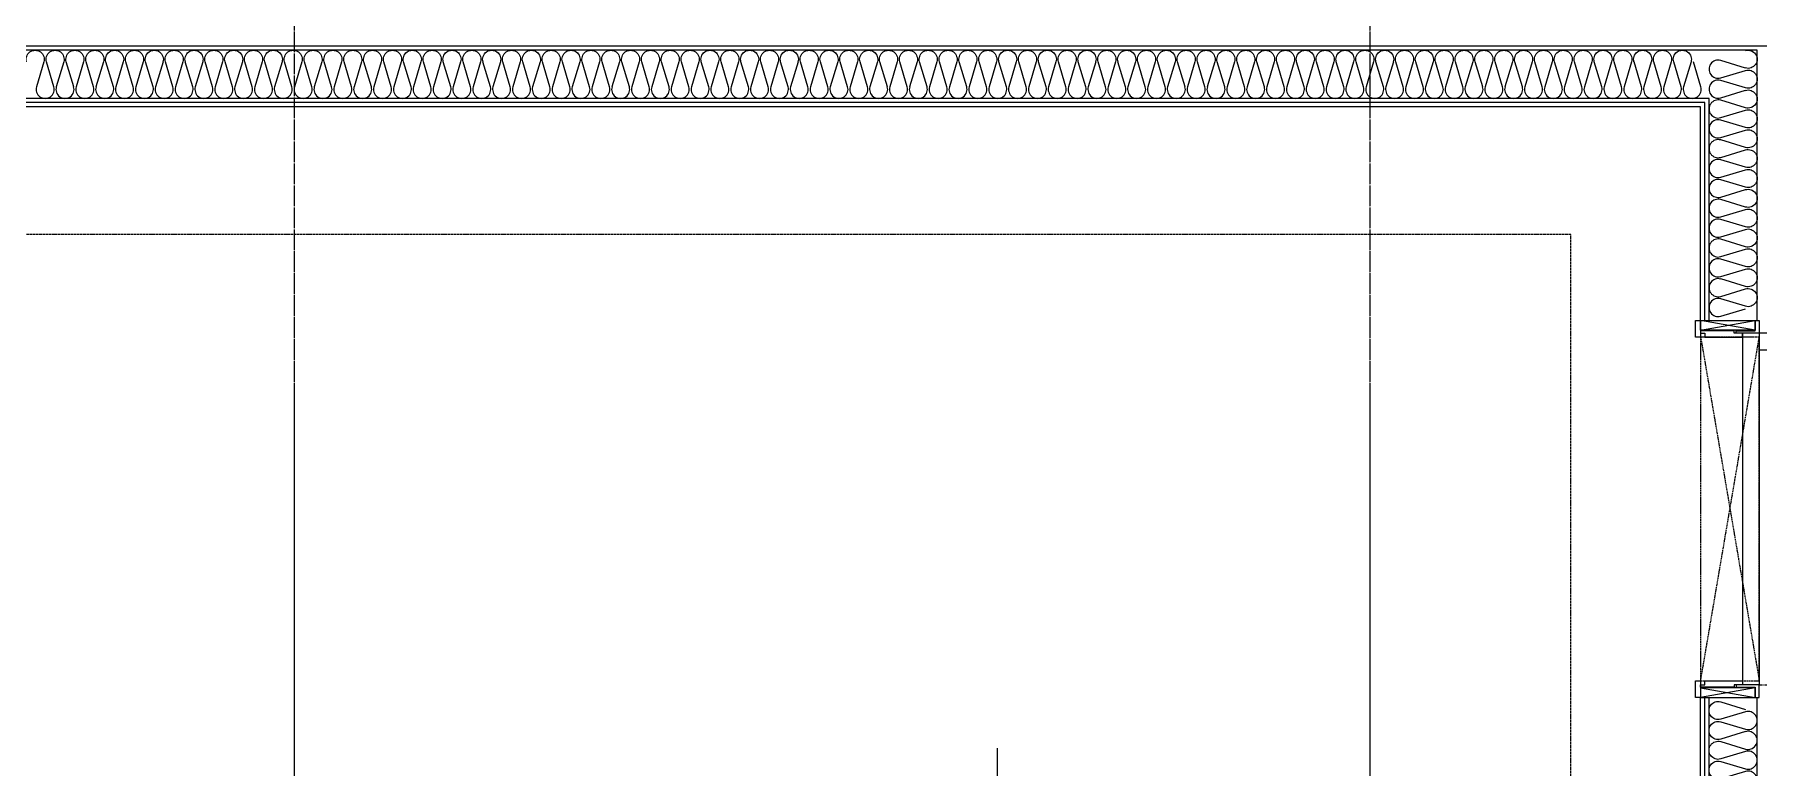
# Model space of a CAD drawing. Header units: millimetres. Extents: x 18456 to 179493, y -203649 to 469211.
# Drawn here: x 107560 to 111678, y 148887 to 150636 of the extents above; entities that cross this region are included whole.
import ezdxf

# ---------------------------------------------------------------- set-up
doc = ezdxf.new("R2010")
doc.units = ezdxf.units.MM
for name, pattern in [('X-평면도(기본형)$0$CEN', [52.5, 50, -1, 0.5, -1]), ('X-평면도(기본형)$0$CENN', [6.3, 4, -1, 0.3, -1]), ('X-평면도(기본형)$0$HID', [2.8, 1.8, -1]), ('X-평면도(기본형)$0$HID2', [7.5, 6, -1.5])]:
    doc.linetypes.add(name, pattern=pattern)
for name, color, linetype, true_color in [('X-평면도(기본형)$0$4GYP', 4, 'Continuous', 0x00ffff), ('X-평면도(기본형)$0$CEN', 1, 'X-평면도(기본형)$0$CEN', 0xff0000), ('X-평면도(기본형)$0$DOOR', 4, 'Continuous', 0x00ffff), ('X-평면도(기본형)$0$INS', 9, 'Continuous', 0x808080), ('X-평면도(기본형)$0$INSUL', 9, 'Continuous', 0x808080), ('X-평면도(기본형)$0$UIS', 7, 'X-평면도(기본형)$0$HID2', 0x000000), ('X-평면도(기본형)$0$W1', 2, 'Continuous', 0xffff00)]:
    doc.layers.add(name, color=color, linetype=linetype, true_color=true_color)

# ---------------------------------------------------------------- blocks, each defined once
blk = doc.blocks.new('X-평면도(기본형)$0$pd900')
at = {"layer": 'X-평면도(기본형)$0$DOOR', "color": 1, "true_color": 0xff0000}
for p, q in [((23, 0), (0, 130)), ((23, 130), (0, 0)), ((877, 0), (900, 130)), ((877, 130), (900, 0))]:
    blk.add_line(p, q, dxfattribs=at)
at = {"layer": 'X-평면도(기본형)$0$DOOR'}
for p, q in [((30, 140), (870, 140)), ((30, 100), (870, 100))]:
    blk.add_line(p, q, dxfattribs=at)
at = {"layer": 'X-평면도(기본형)$0$DOOR', "color": 1, "linetype": 'X-평면도(기본형)$0$HID', "true_color": 0xff0000}
for p, q in [((40, 0), (860, 140)), ((860, 0), (40, 140))]:
    blk.add_line(p, q, dxfattribs=at)
at = {"layer": 'X-평면도(기본형)$0$DOOR', "color": 6, "true_color": 0xff00ff}
blk.add_lwpolyline([(30, 140), (70, 140), (70, 980), (30, 980)], close=True, dxfattribs=at)
at = {"layer": 'X-평면도(기본형)$0$DOOR'}
for points in [[(0, 130), (0, 140), (30, 140), (30, 85), (25, 85), (25, 130)], [(0, 0), (0, 130), (23, 130), (23, 0)], [(900, 130), (900, 140), (870, 140), (870, 85), (875, 85), (875, 130)], [(900, 0), (900, 130), (877, 130), (877, 0)], [(40, 100), (30, 100), (30, 80), (25, 80), (25, 0), (30, 0), (30, 10), (40, 10)], [(860, 100), (870, 100), (870, 80), (875, 80), (875, 0), (870, 0), (870, 10), (860, 10)], [(0, 0), (40, 0), (40, -12), (0, -12)], [(860, 0), (900, 0), (900, -12), (860, -12)]]:
    blk.add_lwpolyline(points, close=True, dxfattribs=at)
at = {"layer": 'X-평면도(기본형)$0$DOOR', "color": 1, "linetype": 'X-평면도(기본형)$0$HID', "true_color": 0xff0000}
blk.add_lwpolyline([(40, 0), (860, 0), (860, 140), (40, 140)], close=True, dxfattribs=at)
at = {"layer": 'X-평면도(기본형)$0$DOOR', "color": 1, "linetype": 'X-평면도(기본형)$0$CENN', "ltscale": 2, "true_color": 0xff0000}
blk.add_arc((30, 140), 840, 0, 87.2706, dxfattribs=at)
blk = doc.blocks.new('U192 (X-평면도(기본형)$0$ins-l)')
at = {"layer": 'X-평면도(기본형)$0$INSUL', "color": 8, "true_color": 0x808080}
for p, q in [((36.9, 24.2), (21.4, 75.8)), ((57.5, 75.8), (42, 24.2)), ((78.1, 24.2), (62.6, 75.8)), ((98.7, 75.8), (83.2, 24.2)), ((119.3, 24.2), (103.8, 75.8)), ((139.9, 75.8), (124.5, 24.2)), ((160.5, 24.2), (145.1, 75.8)), ((181.1, 75.8), (165.7, 24.2)), ((201.7, 24.2), (186.3, 75.8)), ((222.3, 75.8), (206.9, 24.2)), ((243, 24.2), (227.5, 75.8)), ((263.6, 75.8), (248.1, 24.2)), ((284.2, 24.2), (268.7, 75.8)), ((304.8, 75.8), (289.3, 24.2)), ((325.4, 24.2), (309.9, 75.8)), ((346, 75.8), (330.6, 24.2)), ((366.6, 24.2), (351.2, 75.8)), ((387.2, 75.8), (371.8, 24.2)), ((407.8, 24.2), (392.4, 75.8)), ((428.4, 75.8), (413, 24.2)), ((449.1, 24.2), (433.6, 75.8)), ((469.7, 75.8), (454.2, 24.2)), ((490.3, 24.2), (474.8, 75.8)), ((510.9, 75.8), (495.4, 24.2)), ((531.5, 24.2), (516, 75.8)), ((552.1, 75.8), (536.6, 24.2)), ((572.7, 24.2), (557.3, 75.8)), ((593.3, 75.8), (577.9, 24.2)), ((613.9, 24.2), (598.5, 75.8)), ((634.5, 75.8), (619.1, 24.2)), ((655.2, 24.2), (639.7, 75.8)), ((675.8, 75.8), (660.3, 24.2)), ((696.4, 24.2), (680.9, 75.8)), ((717, 75.8), (701.5, 24.2))]:
    blk.add_line(p, q, dxfattribs=at)
at = {"layer": 'X-평면도(기본형)$0$INSUL', "color": 8, "true_color": 0x808080, "extrusion": (0, 0, -1)}
for centre in [(-39.4, 81.2), (-80.7, 81.2), (-121.9, 81.2), (-163.1, 81.2), (-204.3, 81.2), (-245.5, 81.2), (-286.8, 81.2), (-328, 81.2), (-369.2, 81.2), (-410.4, 81.2), (-451.6, 81.2), (-492.9, 81.2), (-534.1, 81.2), (-575.3, 81.2), (-616.5, 81.2), (-657.7, 81.2), (-699, 81.2)]:
    blk.add_arc(centre, 18.8, 343.3008, 196.6992, dxfattribs=at)
at = {"layer": 'X-평면도(기본형)$0$INSUL', "color": 8, "true_color": 0x808080}
for centre in [(18.8, 18.8), (60, 18.8), (101.3, 18.8), (142.5, 18.8), (183.7, 18.8), (224.9, 18.8), (266.1, 18.8), (307.4, 18.8), (348.6, 18.8), (389.8, 18.8), (431, 18.8), (472.2, 18.8), (513.5, 18.8), (554.7, 18.8), (595.9, 18.8), (637.1, 18.8), (678.3, 18.8)]:
    blk.add_arc(centre, 18.8, 163.3008, 16.6992, dxfattribs=at)
blk = doc.blocks.new('U96 (X-평면도(기본형)$0$ins-l)')
at = {"layer": 'X-평면도(기본형)$0$INSUL', "color": 8, "true_color": 0x808080}
for p, q in [((3128.3, 24.2), (3112.9, 75.8)), ((3148.9, 75.8), (3133.5, 24.2)), ((3169.6, 24.2), (3154.1, 75.8)), ((3190.2, 75.8), (3174.7, 24.2)), ((3210.8, 24.2), (3195.3, 75.8)), ((3231.4, 75.8), (3215.9, 24.2)), ((3252, 24.2), (3236.5, 75.8)), ((3272.6, 75.8), (3257.1, 24.2)), ((3293.2, 24.2), (3277.8, 75.8)), ((3313.8, 75.8), (3298.4, 24.2)), ((3334.4, 24.2), (3319, 75.8)), ((3355, 75.8), (3339.6, 24.2)), ((3375.7, 24.2), (3360.2, 75.8)), ((3396.3, 75.8), (3380.8, 24.2)), ((3416.9, 24.2), (3401.4, 75.8)), ((3437.5, 75.8), (3422, 24.2)), ((3458.1, 24.2), (3442.6, 75.8)), ((3478.7, 75.8), (3463.2, 24.2)), ((3499.3, 24.2), (3483.9, 75.8)), ((3519.9, 75.8), (3504.5, 24.2)), ((3540.5, 24.2), (3525.1, 75.8)), ((3561.1, 75.8), (3545.7, 24.2)), ((3581.8, 24.2), (3566.3, 75.8)), ((3602.4, 75.8), (3586.9, 24.2)), ((3623, 24.2), (3607.5, 75.8)), ((3643.6, 75.8), (3628.1, 24.2)), ((3664.2, 24.2), (3648.7, 75.8)), ((3684.8, 75.8), (3669.3, 24.2)), ((3705.4, 24.2), (3690, 75.8)), ((3726, 75.8), (3710.6, 24.2)), ((3746.6, 24.2), (3731.2, 75.8)), ((3767.2, 75.8), (3751.8, 24.2)), ((3787.9, 24.2), (3772.4, 75.8)), ((3808.5, 75.8), (3793, 24.2)), ((3829.1, 24.2), (3813.6, 75.8)), ((3849.7, 75.8), (3834.2, 24.2)), ((3870.3, 24.2), (3854.8, 75.8)), ((3890.9, 75.8), (3875.4, 24.2)), ((3911.5, 24.2), (3896.1, 75.8)), ((3932.1, 75.8), (3916.7, 24.2)), ((3952.7, 24.2), (3937.3, 75.8)), ((3973.3, 75.8), (3957.9, 24.2)), ((3993.9, 24.2), (3978.5, 75.8)), ((4014.6, 75.8), (3999.1, 24.2)), ((4035.2, 24.2), (4019.7, 75.8)), ((4055.8, 75.8), (4040.3, 24.2)), ((4076.4, 24.2), (4060.9, 75.8)), ((4097, 75.8), (4081.5, 24.2)), ((4117.6, 24.2), (4102.2, 75.8)), ((4138.2, 75.8), (4122.8, 24.2)), ((4158.8, 24.2), (4143.4, 75.8)), ((4179.4, 75.8), (4164, 24.2)), ((4200, 24.2), (4184.6, 75.8)), ((4220.7, 75.8), (4205.2, 24.2)), ((4241.3, 24.2), (4225.8, 75.8)), ((4261.9, 75.8), (4246.4, 24.2)), ((4282.5, 24.2), (4267, 75.8)), ((4303.1, 75.8), (4287.6, 24.2)), ((4323.7, 24.2), (4308.2, 75.8)), ((4344.3, 75.8), (4328.9, 24.2)), ((4364.9, 24.2), (4349.5, 75.8)), ((4385.5, 75.8), (4370.1, 24.2)), ((4406.1, 24.2), (4390.7, 75.8)), ((4426.8, 75.8), (4411.3, 24.2)), ((4447.4, 24.2), (4431.9, 75.8)), ((4468, 75.8), (4452.5, 24.2)), ((4488.6, 24.2), (4473.1, 75.8)), ((4509.2, 75.8), (4493.7, 24.2)), ((4529.8, 24.2), (4514.3, 75.8)), ((4550.4, 75.8), (4535, 24.2)), ((4571, 24.2), (4555.6, 75.8)), ((4591.6, 75.8), (4576.2, 24.2)), ((4612.2, 24.2), (4596.8, 75.8)), ((4632.9, 75.8), (4617.4, 24.2)), ((4653.5, 24.2), (4638, 75.8)), ((4674.1, 75.8), (4658.6, 24.2)), ((4694.7, 24.2), (4679.2, 75.8)), ((4715.3, 75.8), (4699.8, 24.2)), ((4735.9, 24.2), (4720.4, 75.8)), ((4756.5, 75.8), (4741.1, 24.2)), ((4777.1, 24.2), (4761.7, 75.8)), ((4797.7, 75.8), (4782.3, 24.2)), ((4818.3, 24.2), (4802.9, 75.8)), ((4839, 75.8), (4823.5, 24.2)), ((4859.6, 24.2), (4844.1, 75.8)), ((4880.2, 75.8), (4864.7, 24.2)), ((4900.8, 24.2), (4885.3, 75.8)), ((4921.4, 75.8), (4905.9, 24.2)), ((4942, 24.2), (4926.5, 75.8)), ((4962.6, 75.8), (4947.2, 24.2)), ((4983.2, 24.2), (4967.8, 75.8)), ((5003.8, 75.8), (4988.4, 24.2)), ((5024.4, 24.2), (5009, 75.8)), ((5045, 75.8), (5029.6, 24.2)), ((5065.7, 24.2), (5050.2, 75.8)), ((5086.3, 75.8), (5070.8, 24.2)), ((5106.9, 24.2), (5091.4, 75.8)), ((5127.5, 75.8), (5112, 24.2)), ((5148.1, 24.2), (5132.6, 75.8)), ((5168.7, 75.8), (5153.3, 24.2)), ((5189.3, 24.2), (5173.9, 75.8)), ((5209.9, 75.8), (5194.5, 24.2)), ((5230.5, 24.2), (5215.1, 75.8)), ((5251.1, 75.8), (5235.7, 24.2)), ((5271.8, 24.2), (5256.3, 75.8)), ((5292.4, 75.8), (5276.9, 24.2)), ((5313, 24.2), (5297.5, 75.8)), ((5333.6, 75.8), (5318.1, 24.2)), ((5354.2, 24.2), (5338.7, 75.8)), ((5374.8, 75.8), (5359.3, 24.2)), ((5395.4, 24.2), (5380, 75.8)), ((5416, 75.8), (5400.6, 24.2)), ((5436.6, 24.2), (5421.2, 75.8)), ((5457.2, 75.8), (5441.8, 24.2)), ((5477.9, 24.2), (5462.4, 75.8)), ((5498.5, 75.8), (5483, 24.2)), ((5519.1, 24.2), (5503.6, 75.8)), ((5539.7, 75.8), (5524.2, 24.2)), ((5560.3, 24.2), (5544.8, 75.8)), ((5580.9, 75.8), (5565.4, 24.2)), ((5601.5, 24.2), (5586.1, 75.8)), ((5622.1, 75.8), (5606.7, 24.2)), ((5642.7, 24.2), (5627.3, 75.8)), ((5663.3, 75.8), (5647.9, 24.2)), ((5684, 24.2), (5668.5, 75.8)), ((5704.6, 75.8), (5689.1, 24.2)), ((5725.2, 24.2), (5709.7, 75.8)), ((5745.8, 75.8), (5730.3, 24.2)), ((5766.4, 24.2), (5750.9, 75.8)), ((5787, 75.8), (5771.5, 24.2)), ((5807.6, 24.2), (5792.2, 75.8)), ((5828.2, 75.8), (5812.8, 24.2)), ((5848.8, 24.2), (5833.4, 75.8)), ((5869.4, 75.8), (5854, 24.2)), ((5890.1, 24.2), (5874.6, 75.8)), ((5910.7, 75.8), (5895.2, 24.2)), ((5931.3, 24.2), (5915.8, 75.8)), ((5951.9, 75.8), (5936.4, 24.2)), ((5972.5, 24.2), (5957, 75.8)), ((5993.1, 75.8), (5977.6, 24.2)), ((6013.7, 24.2), (5998.3, 75.8)), ((6034.3, 75.8), (6018.9, 24.2)), ((6054.9, 24.2), (6039.5, 75.8)), ((6075.5, 75.8), (6060.1, 24.2)), ((6096.2, 24.2), (6080.7, 75.8)), ((6116.8, 75.8), (6101.3, 24.2)), ((6137.4, 24.2), (6121.9, 75.8)), ((6158, 75.8), (6142.5, 24.2)), ((6178.6, 24.2), (6163.1, 75.8)), ((6199.2, 75.8), (6183.7, 24.2)), ((6219.8, 24.2), (6204.4, 75.8)), ((6240.4, 75.8), (6225, 24.2)), ((6261, 24.2), (6245.6, 75.8)), ((6281.6, 75.8), (6266.2, 24.2)), ((6302.2, 24.2), (6286.8, 75.8)), ((6322.9, 75.8), (6307.4, 24.2)), ((6343.5, 24.2), (6328, 75.8)), ((6364.1, 75.8), (6348.6, 24.2)), ((6384.7, 24.2), (6369.2, 75.8)), ((6405.3, 75.8), (6389.8, 24.2)), ((6425.9, 24.2), (6410.5, 75.8)), ((6446.5, 75.8), (6431.1, 24.2)), ((6467.1, 24.2), (6451.7, 75.8)), ((6487.7, 75.8), (6472.3, 24.2)), ((6508.3, 24.2), (6492.9, 75.8)), ((6529, 75.8), (6513.5, 24.2)), ((6549.6, 24.2), (6534.1, 75.8)), ((6570.2, 75.8), (6554.7, 24.2))]:
    blk.add_line(p, q, dxfattribs=at)
at = {"layer": 'X-평면도(기본형)$0$INSUL', "color": 8, "true_color": 0x808080, "extrusion": (0, 0, -1)}
for centre in [(-3130.9, 81.2), (-3172.1, 81.2), (-3213.4, 81.2), (-3254.6, 81.2), (-3295.8, 81.2), (-3337, 81.2), (-3378.2, 81.2), (-3419.4, 81.2), (-3460.7, 81.2), (-3501.9, 81.2), (-3543.1, 81.2), (-3584.3, 81.2), (-3625.5, 81.2), (-3666.8, 81.2), (-3708, 81.2), (-3749.2, 81.2), (-3790.4, 81.2), (-3831.6, 81.2), (-3872.9, 81.2), (-3914.1, 81.2), (-3955.3, 81.2), (-3996.5, 81.2), (-4037.7, 81.2), (-4079, 81.2), (-4120.2, 81.2), (-4161.4, 81.2), (-4202.6, 81.2), (-4243.8, 81.2), (-4285.1, 81.2), (-4326.3, 81.2), (-4367.5, 81.2), (-4408.7, 81.2), (-4449.9, 81.2), (-4491.2, 81.2), (-4532.4, 81.2), (-4573.6, 81.2), (-4614.8, 81.2), (-4656, 81.2), (-4697.3, 81.2), (-4738.5, 81.2), (-4779.7, 81.2), (-4820.9, 81.2), (-4862.1, 81.2), (-4903.4, 81.2), (-4944.6, 81.2), (-4985.8, 81.2), (-5027, 81.2), (-5068.2, 81.2), (-5109.5, 81.2), (-5150.7, 81.2), (-5191.9, 81.2), (-5233.1, 81.2), (-5274.3, 81.2), (-5315.6, 81.2), (-5356.8, 81.2), (-5398, 81.2), (-5439.2, 81.2), (-5480.4, 81.2), (-5521.7, 81.2), (-5562.9, 81.2), (-5604.1, 81.2), (-5645.3, 81.2), (-5686.5, 81.2), (-5727.8, 81.2), (-5769, 81.2), (-5810.2, 81.2), (-5851.4, 81.2), (-5892.6, 81.2), (-5933.8, 81.2), (-5975.1, 81.2), (-6016.3, 81.2), (-6057.5, 81.2), (-6098.7, 81.2), (-6139.9, 81.2), (-6181.2, 81.2), (-6222.4, 81.2), (-6263.6, 81.2), (-6304.8, 81.2), (-6346, 81.2), (-6387.3, 81.2), (-6428.5, 81.2), (-6469.7, 81.2), (-6510.9, 81.2), (-6552.1, 81.2)]:
    blk.add_arc(centre, 18.8, 343.3008, 196.6992, dxfattribs=at)
at = {"layer": 'X-평면도(기본형)$0$INSUL', "color": 8, "true_color": 0x808080}
for centre in [(3110.3, 18.8), (3151.5, 18.8), (3192.7, 18.8), (3234, 18.8), (3275.2, 18.8), (3316.4, 18.8), (3357.6, 18.8), (3398.8, 18.8), (3440.1, 18.8), (3481.3, 18.8), (3522.5, 18.8), (3563.7, 18.8), (3604.9, 18.8), (3646.2, 18.8), (3687.4, 18.8), (3728.6, 18.8), (3769.8, 18.8), (3811, 18.8), (3852.3, 18.8), (3893.5, 18.8), (3934.7, 18.8), (3975.9, 18.8), (4017.1, 18.8), (4058.4, 18.8), (4099.6, 18.8), (4140.8, 18.8), (4182, 18.8), (4223.2, 18.8), (4264.5, 18.8), (4305.7, 18.8), (4346.9, 18.8), (4388.1, 18.8), (4429.3, 18.8), (4470.6, 18.8), (4511.8, 18.8), (4553, 18.8), (4594.2, 18.8), (4635.4, 18.8), (4676.6, 18.8), (4717.9, 18.8), (4759.1, 18.8), (4800.3, 18.8), (4841.5, 18.8), (4882.7, 18.8), (4924, 18.8), (4965.2, 18.8), (5006.4, 18.8), (5047.6, 18.8), (5088.8, 18.8), (5130.1, 18.8), (5171.3, 18.8), (5212.5, 18.8), (5253.7, 18.8), (5294.9, 18.8), (5336.2, 18.8), (5377.4, 18.8), (5418.6, 18.8), (5459.8, 18.8), (5501, 18.8), (5542.3, 18.8), (5583.5, 18.8), (5624.7, 18.8), (5665.9, 18.8), (5707.1, 18.8), (5748.4, 18.8), (5789.6, 18.8), (5830.8, 18.8), (5872, 18.8), (5913.2, 18.8), (5954.5, 18.8), (5995.7, 18.8), (6036.9, 18.8), (6078.1, 18.8), (6119.3, 18.8), (6160.6, 18.8), (6201.8, 18.8), (6243, 18.8), (6284.2, 18.8), (6325.4, 18.8), (6366.7, 18.8), (6407.9, 18.8), (6449.1, 18.8), (6490.3, 18.8), (6531.5, 18.8)]:
    blk.add_arc(centre, 18.8, 163.3008, 16.6992, dxfattribs=at)
blk = doc.blocks.new('U102 (X-평면도(기본형)$0$ins-l)')
at = {"layer": 'X-평면도(기본형)$0$INSUL', "color": 8, "true_color": 0x808080}
for p, q in [((36.9, 24.2), (21.4, 75.8)), ((57.5, 75.8), (42, 24.2)), ((78.1, 24.2), (62.6, 75.8)), ((98.7, 75.8), (83.2, 24.2)), ((119.3, 24.2), (103.8, 75.8)), ((139.9, 75.8), (124.5, 24.2)), ((160.5, 24.2), (145.1, 75.8)), ((181.1, 75.8), (165.7, 24.2)), ((201.7, 24.2), (186.3, 75.8)), ((222.3, 75.8), (206.9, 24.2)), ((243, 24.2), (227.5, 75.8)), ((263.6, 75.8), (248.1, 24.2)), ((284.2, 24.2), (268.7, 75.8)), ((304.8, 75.8), (289.3, 24.2)), ((325.4, 24.2), (309.9, 75.8)), ((346, 75.8), (330.6, 24.2)), ((366.6, 24.2), (351.2, 75.8)), ((387.2, 75.8), (371.8, 24.2)), ((407.8, 24.2), (392.4, 75.8)), ((428.4, 75.8), (413, 24.2)), ((449.1, 24.2), (433.6, 75.8)), ((469.7, 75.8), (454.2, 24.2)), ((490.3, 24.2), (474.8, 75.8)), ((510.9, 75.8), (495.4, 24.2)), ((531.5, 24.2), (516, 75.8)), ((552.1, 75.8), (536.6, 24.2))]:
    blk.add_line(p, q, dxfattribs=at)
at = {"layer": 'X-평면도(기본형)$0$INSUL', "color": 8, "true_color": 0x808080, "extrusion": (0, 0, -1)}
for centre in [(-39.4, 81.2), (-80.7, 81.2), (-121.9, 81.2), (-163.1, 81.2), (-204.3, 81.2), (-245.5, 81.2), (-286.8, 81.2), (-328, 81.2), (-369.2, 81.2), (-410.4, 81.2), (-451.6, 81.2), (-492.9, 81.2), (-534.1, 81.2)]:
    blk.add_arc(centre, 18.8, 343.3008, 196.6992, dxfattribs=at)
at = {"layer": 'X-평면도(기본형)$0$INSUL', "color": 8, "true_color": 0x808080}
for centre in [(18.8, 18.8), (60, 18.8), (101.3, 18.8), (142.5, 18.8), (183.7, 18.8), (224.9, 18.8), (266.1, 18.8), (307.4, 18.8), (348.6, 18.8), (389.8, 18.8), (431, 18.8), (472.2, 18.8), (513.5, 18.8)]:
    blk.add_arc(centre, 18.8, 163.3008, 16.6992, dxfattribs=at)

msp = doc.modelspace()

# ---------------------------------------------------------------- linework, layer by layer
at = {"layer": 'X-평면도(기본형)$0$4GYP'}
for p, q in [((111549.6, 150473.9), (104109.6, 150473.9)), ((111539.6, 150463.9), (104119.6, 150463.9)), ((111539.6, 149953.9), (111539.6, 150463.9)), ((111549.6, 149953.9), (111549.6, 150473.9)), ((111539.6, 148333.9), (111539.6, 149053.9)), ((111549.6, 148333.9), (111549.6, 149053.9))]:
    msp.add_line(p, q, dxfattribs=at)
at = {"layer": 'X-평면도(기본형)$0$CEN'}
for p, q in [((108179.6, 152008.9), (108179.6, 146083.9)), ((110749.6, 152008.9), (110749.6, 146093.9)), ((109859.6, 148093.9), (109859.6, 148933.9))]:
    msp.add_line(p, q, dxfattribs=at)
at = {"layer": 'X-평면도(기본형)$0$INS'}
for p, q in [((111674.6, 150598.9), (103984.6, 150598.9)), ((111674.6, 149953.9), (111674.6, 150598.9)), ((111559.6, 150483.9), (104099.6, 150483.9)), ((111559.6, 149953.9), (111559.6, 150483.9)), ((111559.6, 148103.9), (111559.6, 149053.9)), ((111674.6, 148218.9), (111674.6, 149053.9))]:
    msp.add_line(p, q, dxfattribs=at)
at = {"layer": 'X-평면도(기본형)$0$UIS'}
msp.add_lwpolyline([(110489.6, 146443.9), (110489.6, 146943.9), (110719.6, 146943.9), (110719.6, 147973.9), (111229.6, 147973.9), (111229.6, 150158.9), (104424.6, 150158.9), (104424.6, 147093.9), (104649.6, 147093.9), (104649.6, 146643.9)], dxfattribs=at)
at = {"layer": 'X-평면도(기본형)$0$W1'}
msp.add_line((112594.6, 150608.9), (103974.6, 150608.9), dxfattribs=at)

# ---------------------------------------------------------------- block references
at = {"layer": 'X-평면도(기본형)$0$DOOR', "rotation": 270}
msp.add_blockref('X-평면도(기본형)$0$pd900', (111539.6, 149953.9), dxfattribs=at)
at = {"layer": 'X-평면도(기본형)$0$INSUL', "yscale": 1.149999999999999, "zscale": 1.149999999999999}
for name, p, xscale, rotation in [('U96 (X-평면도(기본형)$0$ins-l)', (103984.6, 150598.9), -1.149999999999999, 180), ('U102 (X-평면도(기본형)$0$ins-l)', (111674.6, 150598.9), -1.149999999999999, 90), ('U192 (X-평면도(기본형)$0$ins-l)', (111674.6, 148218.9), 1.149999999999999, 90)]:
    msp.add_blockref(name, p, dxfattribs=dict(at, xscale=xscale, rotation=rotation))

doc.saveas('drawing.dxf')
